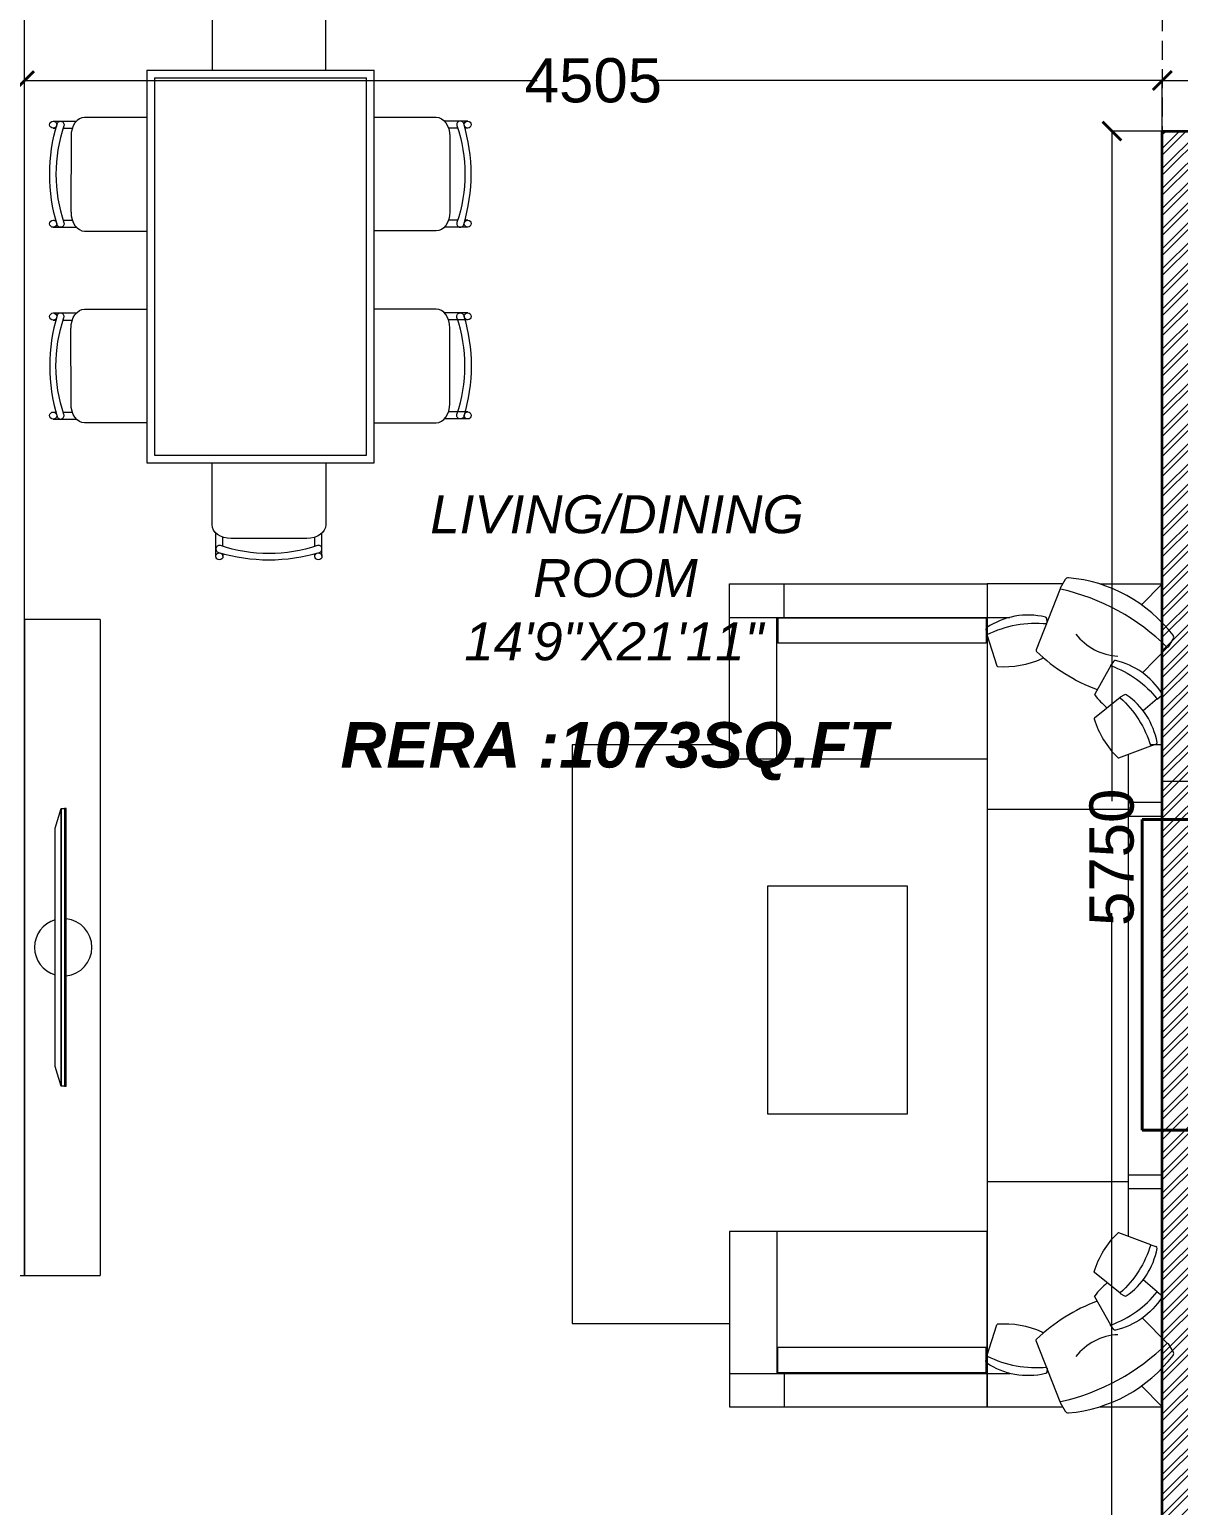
# Model space of a CAD drawing. Header units: millimetres. Extents: x 69529 to 85301, y 41669 to 59279.
# Drawn here: x 75729 to 80278, y 48068 to 53911 of the extents above; entities that cross this region are included whole.
import ezdxf

# ---------------------------------------------------------------- set-up
doc = ezdxf.new("R2010")
doc.units = ezdxf.units.MM
doc.linetypes.add('( Hidden )', pattern=[0.375, 0.25, -0.125])
doc.linetypes.add('DASH', pattern=[1, 0.5, -0.5])
for name, color, linetype, lineweight in [('DA_CARPET AREA RERA', 30, 'Continuous', 9), ('DA_COLUMN', 40, 'Continuous', 40), ('DA_DOTTED LINES', 8, 'DASH', 5), ('DA_TEXT IN SQ.FT', 193, 'Continuous', 9), ('DA_WALL', 7, 'Continuous', 35)]:
    doc.layers.add(name, color=color, linetype=linetype, lineweight=lineweight)
for name, color, linetype, lineweight, true_color in [('DA_DIMENSION', 7, 'Continuous', 5, 0x474747), ('DA_FURNITURE', 7, 'Continuous', 5, 0x666666), ('DA_FURNITURE HIDDEN', 7, 'Continuous', 5, 0x666666), ('DA_HATCH', 7, 'Continuous', 5, 0x545454)]:
    doc.layers.add(name, color=color, linetype=linetype, lineweight=lineweight, true_color=true_color)
doc.styles.add('MtXpl_Arial', font='ArialItalic.ttf')
doc.styles.add('MtXpl_Arial_1', font='ArialBoldItalic.ttf')
doc.styles.get("Standard").update_dxf_attribs({"font": 'Arial.ttf'})
doc.dimstyles.get("Standard").update_dxf_attribs({"dimtxt": 0.18, "dimasz": 0.18, "dimexe": 0.18, "dimexo": 0.0625, "dimgap": 0.09, "dimtad": 0, "dimtih": 1, "dimtoh": 1, "dimdec": 4, "dimzin": 0, "dimdsep": 46, "dimtxsty": 'Standard', "dimcen": 0.09, "dimadec": 0, "dimazin": 0, "dimtfac": 1, "dimtdec": 4, "dimtofl": 0, "dimtmove": 0, "dimatfit": 3, "dimfxl": 1, "dimtolj": 1, "dimtzin": 0, "dimarcsym": 0})

# ---------------------------------------------------------------- blocks, each defined once
blk = doc.blocks.new('W5T25')
at = {"layer": 'DA_FURNITURE'}
for p, q in [((8400.7038, 625.3992, 6161.2515), (8400.7038, 625.5346, 6161.2515)), ((8400.7038, 625.5346, 6161.2515), (8401.7251, 625.5346, 6161.2515)), ((8400.9213, 625.4026, 6161.2515), (8400.9213, 625.5346, 6161.2515)), ((8400.7038, 625.4026, 6161.2515), (8401.7251, 625.4026, 6161.2515)), ((8400.8919, 624.8416, 6161.2515), (8400.8919, 625.4026, 6161.2515)), ((8401.7204, 625.3992, 6161.2515), (8400.8919, 625.3992, 6161.2515)), ((8400.8919, 624.9114, 6161.2515), (8400.8919, 625.3992, 6161.2515)), ((8400.8955, 625.3992, 6161.2515), (8400.8955, 625.3002, 6161.2515)), ((8401.7204, 625.4026, 6161.2515), (8401.8141, 625.4026, 6161.2515)), ((8401.7204, 625.3992, 6161.2515), (8401.7204, 625.3002, 6161.2515)), ((8402.2861, 625.4026, 6161.2515), (8402.2866, 625.403, 6161.2515)), ((8401.7204, 625.3002, 6161.2515), (8400.8955, 625.3002, 6161.2515)), ((8402.4181, 624.8976, 6161.2515), (8402.4181, 625.2634, 6161.2515)), ((8402.3976, 625.0796, 6161.2515), (8402.3426, 625.0319, 6161.2515)), ((8402.2827, 624.8604, 6161.2515), (8402.2827, 622.9518, 6161.2515)), ((8401.7251, 624.6436, 6161.2515), (8402.2861, 624.6436, 6161.2515)), ((8402.2827, 624.6711, 6161.2515), (8402.4181, 624.6711, 6161.2515)), ((8402.2827, 624.616, 6161.2515), (8402.4181, 624.616, 6161.2515)), ((8401.7251, 623.1686, 6161.2515), (8402.2827, 623.1686, 6161.2515)), ((8402.2827, 623.1961, 6161.2515), (8402.4181, 623.1961, 6161.2515)), ((8402.2827, 623.1411, 6161.2515), (8402.4181, 623.1411, 6161.2515)), ((8400.8919, 622.9706, 6161.2515), (8400.8919, 622.4096, 6161.2515)), ((8402.3721, 622.9184, 6161.2515), (8402.2453, 622.9658, 6161.2515)), ((8400.8919, 622.9008, 6161.2515), (8400.8919, 622.413, 6161.2515)), ((8402.3723, 622.9188, 6161.2515), (8402.393, 622.912, 6161.2515)), ((8402.3976, 622.7325, 6161.2515), (8402.3426, 622.7802, 6161.2515)), ((8400.8955, 622.413, 6161.2515), (8400.8955, 622.512, 6161.2515)), ((8400.7038, 622.413, 6161.2515), (8400.7038, 622.2776, 6161.2515)), ((8400.7038, 622.4096, 6161.2515), (8401.7251, 622.4096, 6161.2515)), ((8400.9213, 622.4096, 6161.2515), (8400.9213, 622.2776, 6161.2515)), ((8401.7204, 622.4096, 6161.2515), (8401.8141, 622.4096, 6161.2515)), ((8402.336, 622.3597, 6161.2515), (8402.4181, 622.2776, 6161.2515))]:
    blk.add_line(p, q, dxfattribs=at)
at = {"layer": 'DA_FURNITURE', "elevation": 6161.2515}
for points in [[(8402.0229, 625.5346), (8401.7251, 625.5346), (8401.7251, 624.8416)], [(8402.1704, 625.5346), (8402.4181, 625.5346), (8402.4181, 625.3809)], [(8402.336, 625.4524), (8402.4181, 625.5346), (8402.3358, 625.4522)], [(8401.7251, 624.8416), (8400.7038, 624.8416), (8400.7038, 625.3992)], [(8400.7038, 624.8976), (8400.7038, 624.8976), (8400.0821, 624.8976), (8400.0821, 622.6076), (8400.7038, 622.6076)], [(8401.7251, 624.8976), (8401.7251, 622.2776), (8402.0229, 622.2776)], [(8402.4181, 622.5487), (8402.4181, 624.8976), (8402.371, 624.8976)], [(8401.7251, 622.9706), (8400.7038, 622.9706), (8400.7038, 622.413)], [(8400.7038, 622.2776), (8401.7251, 622.2776), (8401.7251, 622.9706)], [(8400.8919, 622.413), (8401.7204, 622.413), (8401.7204, 622.512), (8400.8955, 622.512)], [(8402.1704, 622.2776), (8402.4181, 622.2776), (8402.4181, 622.4312)]]:
    blk.add_lwpolyline(points, dxfattribs=at)
for points in [[(8402.0133, 625.5159), (8401.9186, 625.2744, 0.30421), (8401.9202, 625.2672)], [(8402.3392, 625.1835), (8402.4377, 625.2833, 0.195374), (8402.4456, 625.2893), (8402.4614, 625.3164, 0.30437), (8402.4605, 625.3314, 0.21108), (8402.0462, 625.5591, 0.289624), (8402.0334, 625.5525), (8402.0134, 625.5184, 0.50911), (8402.0152, 625.5142)], [(8401.9627, 625.3824), (8401.9603, 625.3979, 0.30437), (8401.9552, 625.4035, 0.21108), (8401.7226, 625.3614, 0.289624), (8401.7197, 625.3548), (8401.7227, 625.3353, 0.50911), (8401.7247, 625.3343, -0.141603), (8401.9615, 625.3776)], [(8401.7234, 625.3343), (8401.7627, 625.2107, 0.30421), (8401.7656, 625.2084)], [(8401.7656, 625.2084, 0.129404), (8401.942, 625.2397, 0.257717), (8401.9439, 625.2423)], [(8402.2136, 625.2122), (8402.1504, 625.0989, 0.30421), (8402.1507, 625.0953)], [(8402.2506, 625.0853), (8402.1498, 625.0037, 0.30421), (8402.1487, 625.0002, 0.129404), (8402.2422, 624.8472, 0.257717), (8402.2453, 624.8464), (8402.3723, 624.8934)], [(8402.2506, 622.7269), (8402.1498, 622.8085, -0.30421), (8402.1487, 622.812, -0.129404), (8402.2422, 622.965)], [(8402.3723, 622.9188, -0.137928), (8402.251, 622.7281, 0.50911), (8402.2513, 622.7258), (8402.2683, 622.7159, 0.289624), (8402.2755, 622.7162, 0.199362), (8402.3974, 622.9045)], [(8402.2136, 622.6), (8402.1504, 622.7132, -0.30421), (8402.1507, 622.7169)], [(8401.7234, 622.4779), (8401.7627, 622.6015, -0.30421), (8401.7656, 622.6038)], [(8401.9439, 622.5699, 0.257717), (8401.942, 622.5725, 0.129404), (8401.7656, 622.6038)], [(8402.0152, 622.2979, 0.50911), (8402.0134, 622.2938), (8402.0334, 622.2597, 0.289624), (8402.0462, 622.2531, 0.21108), (8402.4605, 622.4807, 0.30437), (8402.4614, 622.4957), (8402.4456, 622.5228, 0.195374), (8402.4377, 622.5289), (8402.3392, 622.6287)], [(8402.0133, 622.2963), (8401.9186, 622.5378, -0.30421), (8401.9202, 622.5449)], [(8401.9627, 622.4298), (8401.9603, 622.4142, -0.30437), (8401.9552, 622.4087, -0.21108), (8401.7226, 622.4507, -0.289624), (8401.7197, 622.4573), (8401.7227, 622.4768, -0.50911), (8401.7247, 622.4779, 0.141603), (8401.9615, 622.4346)]]:
    blk.add_lwpolyline(points, format="xyb", dxfattribs=at)
for points in [[(8402.2138, 625.2134, 0.50911), (8402.2144, 625.2112, -0.137928), (8402.398, 625.0793), (8402.4146, 625.0933, 0.374575), (8402.4159, 625.1019, 0.199362), (8402.2328, 625.2314, 0.289624), (8402.226, 625.229)], [(8402.2513, 625.0863, 0.50911), (8402.251, 625.0841, -0.137928), (8402.3723, 624.8934), (8402.393, 624.9002, 0.374575), (8402.3974, 624.9076, 0.199362), (8402.2755, 625.096, 0.289624), (8402.2683, 625.0962)], [(8402.2138, 622.5987, -0.50911), (8402.2144, 622.6009, 0.137928), (8402.398, 622.7328), (8402.4146, 622.7188, -0.374575), (8402.4159, 622.7103, -0.199362), (8402.2328, 622.5808, -0.289624), (8402.226, 622.5832)]]:
    blk.add_lwpolyline(points, format="xyb", close=True, dxfattribs=at)
blk.add_lwpolyline([(8400.8557, 624.3394), (8401.4081, 624.3394), (8401.4081, 623.4358), (8400.8557, 623.4358)], close=True, dxfattribs=at)
at = {"layer": 'DA_FURNITURE'}
for centre, radius, start, end in [((8401.8268, 624.6679, 6161.2515), 0.8671, 45.21135, 77.45001), ((8402.2528, 625.4724, 6161.2515), 0.2232, 217.53983, 267.25218), ((8402.4069, 625.7761, 6161.2515), 0.7042, 226.27687, 249.49241), ((8402.4259, 625.3145, 6161.2515), 0.3521, 218.52138, 230.10348), ((8402.2445, 622.9626, 6161.2515), 0.0033, 76.01643, 133.823), ((8402.3909, 622.9057, 6161.2515), 0.0066, 349.6421, 71.78084), ((8402.4259, 622.4976, 6161.2515), 0.3521, 129.89652, 141.47862), ((8402.4069, 622.036, 6161.2515), 0.7042, 110.50759, 133.72313), ((8401.8268, 623.1443, 6161.2515), 0.8671, 282.54999, 314.78865), ((8402.2528, 622.3398, 6161.2515), 0.2232, 92.74782, 142.46017)]:
    blk.add_arc(centre, radius, start, end, dxfattribs=at)
blk = doc.blocks.new('hh')
at = {"layer": 'DA_WALL', "color": 11}
blk.add_blockref('W5T25', (-6885.6351, -672.7462, -6161.2515), dxfattribs=at)
blk = doc.blocks.new('_ArchTick')
at = {"color": 0, "linetype": 'ByBlock', "const_width": 0.15}
blk.add_lwpolyline([(-0.5, -0.5), (0.5, 0.5)], dxfattribs=at)
blk = doc.blocks.new('*D196')
at = {"layer": 'DA_DIMENSION', "transparency": 16777216}
for p, q in [((-20828.6, 93836.6), (-20828.6, 94036.6)), ((-20828.6, 94036.4), (-20236.4, 94036.4)), ((-19208.6, 94036.4), (-19800.8, 94036.4)), ((-19208.6, 93836.6), (-19208.6, 94036.6))]:
    blk.add_line(p, q, dxfattribs=at)
at = {"layer": 'Defpoints', "color": 0, "transparency": 16777216}
for p in [(-19208.6, 94036.4), (-20828.6, 93836.5), (-19208.6, 93836.5)]:
    blk.add_point(p, dxfattribs=at)
at = {"layer": 'DA_DIMENSION', "transparency": 16777216, "xscale": 75, "yscale": 75, "zscale": 75, "rotation": 180}
blk.add_blockref('_ArchTick', (-20828.6, 94036.4), dxfattribs=at)
at = {"layer": 'DA_DIMENSION', "transparency": 16777216, "xscale": 75, "yscale": 75, "zscale": 75}
blk.add_blockref('_ArchTick', (-19208.6, 94036.4), dxfattribs=at)
at = {"layer": 'DA_DIMENSION', "color": 7, "transparency": 16777216, "insert": (-20018.6, 94036.4), "char_height": 175, "attachment_point": 5}
blk.add_mtext('\\A1;1620', dxfattribs=at)
blk = doc.blocks.new('*D189')
at = {"layer": 'DA_DIMENSION', "transparency": 16777216}
for p, q in [((-20828.7, 93836.5), (-21028.6, 93836.5)), ((-21028.4, 93836.5), (-21028.4, 91183.1)), ((-21028.4, 88086.5), (-21028.4, 90740)), ((-20828.7, 88086.5), (-21028.6, 88086.5))]:
    blk.add_line(p, q, dxfattribs=at)
at = {"layer": 'Defpoints', "color": 0, "transparency": 16777216}
for p in [(-20828.6, 93836.5), (-21028.4, 88086.5), (-20828.6, 88086.5)]:
    blk.add_point(p, dxfattribs=at)
at = {"layer": 'DA_DIMENSION', "transparency": 16777216, "xscale": 75, "yscale": 75, "zscale": 75}
for p, rotation in [((-21028.4, 93836.5), 90), ((-21028.4, 88086.5), 270)]:
    blk.add_blockref('_ArchTick', p, dxfattribs=dict(at, rotation=rotation))
at = {"layer": 'DA_DIMENSION', "color": 7, "transparency": 16777216, "insert": (-21028.4, 90961.5), "char_height": 175, "attachment_point": 5, "rotation": 90}
blk.add_mtext('\\A1;5750', dxfattribs=at)
blk = doc.blocks.new('*D190')
at = {"layer": 'DA_DIMENSION', "transparency": 16777216}
for p, q in [((-25333.6, 93836.6), (-25333.6, 94036.6)), ((-25333.6, 94036.4), (-23303.2, 94036.4)), ((-20828.6, 94036.4), (-22859, 94036.4)), ((-20828.6, 93836.6), (-20828.6, 94036.6))]:
    blk.add_line(p, q, dxfattribs=at)
at = {"layer": 'Defpoints', "color": 0, "transparency": 16777216}
for p in [(-25333.6, 94036.4), (-25333.6, 93836.5), (-20828.6, 93836.5)]:
    blk.add_point(p, dxfattribs=at)
at = {"layer": 'DA_DIMENSION', "transparency": 16777216, "xscale": 75, "yscale": 75, "zscale": 75, "rotation": 180}
blk.add_blockref('_ArchTick', (-25333.6, 94036.4), dxfattribs=at)
at = {"layer": 'DA_DIMENSION', "transparency": 16777216, "xscale": 75, "yscale": 75, "zscale": 75}
blk.add_blockref('_ArchTick', (-20828.6, 94036.4), dxfattribs=at)
at = {"layer": 'DA_DIMENSION', "color": 7, "transparency": 16777216, "insert": (-23081.1, 94036.4), "char_height": 175, "attachment_point": 5}
blk.add_mtext('\\A1;4505', dxfattribs=at)
blk = doc.blocks.new('fsdaafdh')
at = {"layer": 'DA_DIMENSION'}
for base, p2, picture, middle in [((-25333.59418, 94036.39172), (-25333.59418, 93836.52535), '*D190', (-23081.09418, 94036.39172)), ((-19208.59418, 94036.39172), (-19208.59418, 93836.52535), '*D196', (-20018.59418, 94036.39172))]:
    dim = blk.add_linear_dim(base=base, p1=(-20828.59418, 93836.52535), p2=p2, dimstyle='Standard', dxfattribs=at)
    dim.commit()
    dim.dimension.update_dxf_attribs({"geometry": picture, "text_midpoint": middle})
dim = blk.add_linear_dim(base=(-21028.39125, 88086.52535), p1=(-20828.59418, 93836.52535), p2=(-20828.59419, 88086.52535), angle=90, dimstyle='Standard', dxfattribs=at)
dim.commit()
dim.dimension.update_dxf_attribs({"geometry": '*D189', "text_midpoint": (-21028.39125, 90961.52535)})

msp = doc.modelspace()

# ---------------------------------------------------------------- hatches: boundary and pattern name
at = {"layer": 'DA_HATCH'}
h = msp.add_hatch(dxfattribs=at)
h.set_pattern_fill('ANSI32', color=256, scale=150)
h.set_pattern_definition([(45, (101042.82, -215688.83), (-39.774756, 39.774756), []), (45, (101069.34, -215688.83), (-39.774756, 39.774756), [])])
h.paths.add_polyline_path([(78084.22813, 58058.9767), (78084.22813, 54438.9767), (77959.22813, 54438.9767), (77959.22813, 58058.9767), (77649.22813, 58058.9767), (77649.22813, 58208.9767), (77959.22813, 58208.9767), (77959.22813, 58958.9767), (77959.22813, 59108.9767), (78109.22813, 59108.9767), (78109.22813, 58208.9767), (78449.22813, 58208.9767), (78449.22813, 58058.9767)])
h.paths.add_polyline_path([(76589.22813, 58058.9767), (76899.22813, 58058.9767), (76899.22813, 58208.9767), (76614.22813, 58208.9767), (76614.22813, 58958.9767), (76614.22813, 59108.9767), (76464.22813, 59108.9767), (76464.22813, 58058.9767), (76464.22813, 57908.9767), (76589.22813, 57908.9767)])
h.paths.add_polyline_path([(80214.22813, 58058.9767), (80214.22813, 54438.9767), (80339.22813, 54438.9767), (80339.22813, 58058.9767), (80649.22813, 58058.9767), (80649.22813, 58208.9767), (80339.22813, 58208.9767), (80339.22813, 58958.9767), (80339.22813, 59108.9767), (80189.22813, 59108.9767), (80189.22813, 58208.9767), (79849.22813, 58208.9767), (79849.22813, 58058.9767)])
h.paths.add_polyline_path([(81709.22424, 58208.9767), (81709.22813, 58953.9767), (81709.22813, 59108.9767), (81859.22813, 59108.9767), (81859.22813, 58208.9767)])
h.paths.add_polyline_path([(81399.22813, 58058.9767), (81399.22813, 58208.9767), (81709.22813, 58208.9767), (81709.22813, 58058.9767)], flags=17)
h.paths.add_polyline_path([(81834.22813, 57008.9767), (81834.22813, 55458.9767), (81089.22813, 55458.9767), (81089.22813, 55583.9767), (81709.22813, 55583.9767), (81709.22813, 57008.9767)])
h.paths.add_polyline_path([(75709.22813, 54558.9767), (77039.22813, 54558.9767), (77039.22813, 54433.9767), (75709.22813, 54433.9767)])
h.paths.add_polyline_path([(76464.22813, 57008.9767), (76464.22813, 55458.9767), (77209.22813, 55458.9767), (77209.22813, 55583.9767), (76589.22813, 55583.9767), (76589.22813, 57008.9767)])
h.paths.add_polyline_path([(73414.22813, 54558.9767), (73264.22813, 54558.9767), (73264.22813, 56708.9767), (73414.22813, 56708.9767)])
h.paths.add_polyline_path([(73494.22813, 58678.9767), (73414.22813, 58678.9767), (73414.22813, 57908.9767), (73264.22813, 57908.9767), (73264.22813, 59108.9767), (73494.22813, 59108.9767)])
h.paths.add_polyline_path([(80214.22813, 49553.97669), (80214.22813, 50783.9767), (80214.22813, 53508.9767), (81834.22813, 53508.9767), (81834.22813, 53383.9767), (80339.22813, 53383.9767), (80339.22813, 50933.9767), (80649.22813, 50933.9767), (80649.22813, 50783.9767), (80364.22813, 50783.9767), (80364.22813, 47608.95613), (80134.22813, 47608.97669), (80134.22813, 47758.97669), (80214.22812, 47758.97669)])
h.paths.add_polyline_path([(81709.22813, 50933.9767), (81399.22813, 50933.9767), (81399.22813, 50783.9767), (81709.22813, 50783.9767)], flags=17)
h.paths.add_polyline_path([(81709.22813, 50783.9767), (81709.22813, 49703.97669), (81709.22813, 49553.97669), (81859.22813, 49553.97669), (81859.22813, 50173.9767), (81939.22813, 50173.9767), (81939.22813, 50323.9767), (81859.22813, 50323.9767), (81859.22813, 50783.9767)])
h.paths.add_polyline_path([(77299.22813, 47758.9767), (77299.22813, 47608.9767), (76909.22813, 47608.9767), (76909.22813, 47758.9767)])
edge = h.paths.add_edge_path()
edge.add_line((85034.22813, 50163.9767), (85034.22813, 54433.9767))
edge.add_line((85034.22813, 54433.9767), (85034.22813, 54558.9767))
edge.add_line((85034.22813, 54558.9767), (85034.22813, 58828.9767))
edge.add_line((85034.22813, 58828.9767), (84884.22813, 58828.9767))
edge.add_line((84884.22813, 58828.9767), (84884.22813, 54558.9767))
edge.add_line((84884.22813, 54558.9767), (81259.22813, 54558.9767))
edge.add_line((81259.22813, 54558.9767), (81259.22813, 54433.9767))
edge.add_line((81259.22813, 54433.9767), (84884.22813, 54433.9767))
edge.add_line((84884.22813, 54433.9767), (84884.22813, 50173.9767))
edge.add_line((84884.22813, 50173.9767), (85034.22813, 50173.9767))
h.paths.add_polyline_path([(81834.22813, 51983.9767), (81834.22813, 52638.9767), (81709.22813, 52638.9767), (81709.22813, 51983.9767)], flags=17)

# ---------------------------------------------------------------- linework, layer by layer
at = {"layer": 'DA_CARPET AREA RERA'}
msp.add_lwpolyline([(74019.22813, 48978.9767), (74169.22813, 48978.9767), (75709.22813, 48978.9767), (75709.02425, 54558.9767), (73414.22813, 54558.9767), (73414.22813, 58678.9767), (76464.22813, 58678.9767), (76464.22813, 58058.9767), (81709.22813, 58058.9767), (81859.22813, 58058.9767), (81859.22813, 58678.9767), (84884.22813, 58678.9767), (84884.22813, 50323.9767), (81859.22813, 50323.9767), (81859.22813, 50933.9767), (80214.22813, 50933.9767), (80214.22812, 47758.97669), (80214.22813, 47608.97669), (77214.22813, 47608.9767), (77214.22813, 47758.9767), (74019.22813, 47758.9767), (74019.22813, 48818.9767)], close=True, dxfattribs=at)
at = {"layer": 'DA_COLUMN'}
for p, q in [((80134.22813, 50783.9767), (80364.22813, 50783.9767)), ((80134.22813, 49553.9767), (80134.22813, 50783.9767)), ((80364.22813, 49553.9767), (80134.22813, 49553.9767))]:
    msp.add_line(p, q, dxfattribs=at)
at = {"layer": 'DA_DOTTED LINES', "linetype": '( Hidden )', "ltscale": 300}
msp.add_line((80214.22813, 54428.9767), (80214.22813, 53508.9767), dxfattribs=at)
at = {"layer": 'DA_FURNITURE', "ltscale": 5}
msp.add_line((76009.22813, 51576.01506), (76009.22813, 48978.9809), dxfattribs=at)
msp.add_lwpolyline([(76009.22813, 51576.01506), (75709.22813, 51576.01506), (75709.22813, 48978.9809), (76009.22813, 48978.9809)], dxfattribs=at)
at = {"layer": 'DA_FURNITURE', "ltscale": 5, "elevation": 0}
for points in [[(75830.92437, 49805.51154), (75830.92437, 50749.48441), (75854.58849, 50827.49798), (75854.58849, 49727.49798)], [(75867.59075, 49727.49798), (75854.58849, 49727.49798), (75854.58849, 50827.49798), (75867.59075, 50827.49798)], [(75867.59075, 49727.49798), (75874.09188, 49727.49798), (75874.09188, 50827.49798), (75867.59075, 50827.49798)]]:
    msp.add_lwpolyline(points, close=True, dxfattribs=at)
at = {"layer": 'DA_FURNITURE', "ltscale": 5}
for start, end in [(106.086205871, 253.913794129), (275.931151576, 84.068848424)]:
    msp.add_arc((75862.3662, 50277.49798), 113.47427, start, end, dxfattribs=at)
at = {"layer": 'DA_FURNITURE HIDDEN', "ltscale": 0.5}
for p, q in [((76193.30913, 53749.6667), (77093.30999, 53749.6667)), ((76223.30913, 53719.66634), (77063.30913, 53719.66634))]:
    msp.add_line(p, q, dxfattribs=at)
at = {"layer": 'DA_FURNITURE HIDDEN'}
for p, q in [((75822.71213, 53548.09872), (75915.0999, 53548.09872)), ((75851.90513, 53548.09872), (75853.50513, 53548.09872)), ((77463.90613, 53548.64905), (77371.51836, 53548.64905)), ((77434.71313, 53548.64905), (77433.11313, 53548.64905)), ((75822.71213, 53520.09872), (75833.42135, 53520.09872)), ((75862.03613, 53520.09872), (75898.6572, 53520.09872)), ((77424.58213, 53520.64905), (77387.96106, 53520.64905)), ((77463.90613, 53520.64905), (77453.29113, 53520.64905)), ((75822.71213, 53156.09872), (75833.42135, 53156.09872)), ((75822.71213, 53128.09872), (75915.0999, 53128.09872)), ((75851.90513, 53128.09872), (75853.50513, 53128.09872)), ((75862.03613, 53156.09872), (75898.6572, 53156.09872)), ((77463.90613, 53128.64905), (77371.51836, 53128.64905)), ((77424.58213, 53156.64905), (77387.96106, 53156.64905)), ((77434.71313, 53128.64905), (77433.11313, 53128.64905)), ((77463.90613, 53156.64905), (77453.29113, 53156.64905)), ((75822.71213, 52788.79716), (75915.0999, 52788.79716)), ((75851.90513, 52788.79716), (75853.50513, 52788.79716)), ((77463.90613, 52789.34749), (77371.51836, 52789.34749)), ((77434.71313, 52789.34749), (77433.11313, 52789.34749)), ((75822.71213, 52760.79716), (75833.32713, 52760.79716)), ((75862.03613, 52760.79716), (75898.6572, 52760.79716)), ((77424.58213, 52761.34749), (77387.96106, 52761.34749)), ((77463.90613, 52761.34749), (77424.45318, 52761.34749)), ((75822.71213, 52396.79716), (75833.42135, 52396.79716)), ((75822.71213, 52368.79716), (75915.0999, 52368.79716)), ((75851.90513, 52368.79716), (75853.50513, 52368.79716)), ((75862.03613, 52396.79716), (75898.6572, 52396.79716)), ((77463.90613, 52369.34749), (77371.51836, 52369.34749)), ((77424.58213, 52397.34749), (77387.96106, 52397.34749)), ((77463.90613, 52397.34749), (77424.45318, 52397.34749)), ((77434.71313, 52369.34749), (77433.11313, 52369.34749)), ((76467.01109, 51825.46743), (76467.01109, 51917.8552)), ((76495.01109, 51864.79143), (76495.01109, 51901.4125)), ((76859.01109, 51864.79143), (76859.01109, 51901.4125)), ((76887.01109, 51825.46743), (76887.01109, 51917.8552)), ((76467.01109, 51854.66043), (76467.01109, 51856.26043)), ((76495.01109, 51825.46743), (76495.01109, 51836.17666)), ((76859.01109, 51825.46743), (76859.01109, 51836.17666)), ((76887.01109, 51854.66043), (76887.01109, 51856.26043))]:
    msp.add_line(p, q, dxfattribs=at)
for points in [[(76902.01123, 53749.6667), (76902.01195, 53996.0077), (76902.01095, 53996.0067), (76900.56895, 54006.4767), (76896.29995, 54016.5447), (76889.36795, 54025.8227), (76880.03795, 54033.9537), (76868.66995, 54040.6267), (76855.69995, 54045.5847), (76841.62795, 54048.6367), (76827.01195, 54049.6657), (76527.01095, 54049.6667), (76527.01195, 54049.6657), (76512.39595, 54048.6367), (76498.32395, 54045.5847), (76485.35395, 54040.6267), (76473.98595, 54033.9537), (76464.65595, 54025.8227), (76457.72395, 54016.5447), (76453.45495, 54006.4767), (76452.01295, 53996.0067), (76452.01223, 53749.6667)], [(76193.30913, 53749.6667), (76193.30913, 52196.06479), (77093.30913, 52196.06479), (77093.30913, 53749.6667)], [(76223.30913, 53719.66634), (76223.30913, 52226.06479), (77063.30913, 52226.06479), (77063.30913, 53719.66634)], [(76193.30913, 53563.098), (75946.96813, 53563.09872), (75946.96913, 53563.09772), (75936.49913, 53561.65572), (75926.43113, 53557.38672), (75917.15313, 53550.45472), (75909.02213, 53541.12472), (75902.34913, 53529.75672), (75897.39113, 53516.78672), (75894.33913, 53502.71472), (75893.31013, 53488.09872), (75893.30913, 53188.09772), (75893.31013, 53188.09872), (75894.33913, 53173.48272), (75897.39113, 53159.41072), (75902.34913, 53146.44072), (75909.02213, 53135.07272), (75917.15313, 53125.74272), (75926.43113, 53118.81072), (75936.49913, 53114.54172), (75946.96913, 53113.09972), (76193.30913, 53113.099)], [(77093.30913, 53563.64833), (77339.65013, 53563.64905), (77339.64913, 53563.64805), (77350.11913, 53562.20605), (77360.18713, 53557.93705), (77369.46513, 53551.00505), (77377.59613, 53541.67505), (77384.26913, 53530.30705), (77389.22713, 53517.33705), (77392.27913, 53503.26505), (77393.30813, 53488.64905), (77393.30913, 53188.64805), (77393.30813, 53188.64905), (77392.27913, 53174.03305), (77389.22713, 53159.96105), (77384.26913, 53146.99105), (77377.59613, 53135.62305), (77369.46513, 53126.29305), (77360.18713, 53119.36105), (77350.11913, 53115.09205), (77339.64913, 53113.65005), (77093.30913, 53113.64933)], [(76193.30913, 52353.79788), (75946.96813, 52353.79716), (75946.96913, 52353.79816), (75936.49913, 52355.24016), (75926.43113, 52359.50916), (75917.15313, 52366.44116), (75909.02213, 52375.77116), (75902.34913, 52387.13916), (75897.39113, 52400.10916), (75894.33913, 52414.18116), (75893.31013, 52428.79716), (75893.30913, 52728.79816), (75893.31013, 52728.79716), (75894.33913, 52743.41316), (75897.39113, 52757.48516), (75902.34913, 52770.45516), (75909.02213, 52781.82316), (75917.15313, 52791.15316), (75926.43113, 52798.08516), (75936.49913, 52802.35416), (75946.96913, 52803.79616), (76193.30913, 52803.79688)], [(77093.30913, 52354.34821), (77339.65013, 52354.34749), (77339.64913, 52354.34849), (77350.11913, 52355.79049), (77360.18713, 52360.05949), (77369.46513, 52366.99149), (77377.59613, 52376.32149), (77384.26913, 52387.68949), (77389.22713, 52400.65949), (77392.27913, 52414.73149), (77393.30813, 52429.34749), (77393.30913, 52729.34849), (77393.30813, 52729.34749), (77392.27913, 52743.96349), (77389.22713, 52758.03549), (77384.26913, 52771.00549), (77377.59613, 52782.37349), (77369.46513, 52791.70349), (77360.18713, 52798.63549), (77350.11913, 52802.90449), (77339.64913, 52804.34649), (77093.30913, 52804.34721)], [(76902.01037, 52196.06443), (76902.01109, 51949.72343), (76902.01009, 51949.72443), (76900.56809, 51939.25443), (76896.29909, 51929.18643), (76889.36709, 51919.90843), (76880.03709, 51911.77743), (76868.66909, 51905.10443), (76855.69909, 51900.14643), (76841.62709, 51897.09443), (76827.01109, 51896.06543), (76527.01009, 51896.06443), (76527.01109, 51896.06543), (76512.39509, 51897.09443), (76498.32309, 51900.14643), (76485.35309, 51905.10443), (76473.98509, 51911.77743), (76464.65509, 51919.90843), (76457.72309, 51929.18643), (76453.45409, 51939.25443), (76452.01209, 51949.72443), (76452.01137, 52196.06443)]]:
    msp.add_lwpolyline(points, dxfattribs=at)
for points in [[(75838.49413, 53538.11772), (75839.53413, 53540.65372), (75841.05013, 53542.93972), (75842.98313, 53544.88672), (75845.25913, 53546.41972), (75847.78913, 53547.47972), (75850.47813, 53548.02472), (75853.22213, 53548.03572), (75855.91413, 53547.51172), (75858.45413, 53546.47172), (75860.74113, 53544.95672), (75862.68913, 53543.02472), (75864.22313, 53540.75072), (75865.28413, 53538.22072), (75865.83013, 53535.53172), (75865.84313, 53532.79472), (75865.32113, 53530.09872), (75857.93313, 53506.68972), (75851.54013, 53483.11172), (75846.11013, 53459.28372), (75841.65813, 53435.26372), (75838.18813, 53411.07272), (75835.70813, 53386.76972), (75834.22013, 53362.37672), (75833.72813, 53338.09872), (75834.22013, 53313.82072), (75835.70813, 53289.42772), (75838.18813, 53265.12472), (75841.65813, 53240.93372), (75846.11013, 53216.91372), (75851.54013, 53193.08572), (75857.93313, 53169.50772), (75865.32113, 53146.09872), (75865.84313, 53143.40272), (75865.83013, 53140.66572), (75865.28413, 53137.97672), (75864.22313, 53135.44672), (75862.68913, 53133.17272), (75860.74113, 53131.24072), (75858.45413, 53129.72572), (75855.91413, 53128.68572), (75853.22213, 53128.16172), (75850.47813, 53128.17272), (75847.78913, 53128.71772), (75845.25913, 53129.77772), (75842.98313, 53131.31072), (75841.05013, 53133.25772), (75839.53413, 53135.54372), (75838.49413, 53138.07972), (75831.58413, 53162.62472), (75825.61113, 53187.27672), (75820.54513, 53212.13072), (75816.39113, 53237.15272), (75813.15513, 53262.32072), (75810.84313, 53287.58072), (75809.45713, 53312.90772), (75808.99913, 53338.09872), (75809.45713, 53363.28972), (75810.84313, 53388.61672), (75813.15513, 53413.87672), (75816.39113, 53439.04472), (75820.54513, 53464.06672), (75825.61113, 53488.92072), (75831.58413, 53513.57272), (75838.49413, 53538.11772)], [(77448.12413, 53538.66805), (77447.08413, 53541.20405), (77445.56813, 53543.49005), (77443.63513, 53545.43705), (77441.35913, 53546.97005), (77438.82913, 53548.03005), (77436.14013, 53548.57505), (77433.39613, 53548.58605), (77430.70413, 53548.06205), (77428.16413, 53547.02205), (77425.87713, 53545.50705), (77423.92913, 53543.57505), (77422.39513, 53541.30105), (77421.33413, 53538.77105), (77420.78813, 53536.08205), (77420.77513, 53533.34505), (77421.29713, 53530.64905), (77428.68513, 53507.24005), (77435.07813, 53483.66205), (77440.50813, 53459.83405), (77444.96013, 53435.81405), (77448.43013, 53411.62305), (77450.91013, 53387.32005), (77452.39813, 53362.92705), (77452.89013, 53338.64905), (77452.39813, 53314.37105), (77450.91013, 53289.97805), (77448.43013, 53265.67505), (77444.96013, 53241.48405), (77440.50813, 53217.46405), (77435.07813, 53193.63605), (77428.68513, 53170.05805), (77421.29713, 53146.64905), (77420.77513, 53143.95305), (77420.78813, 53141.21605), (77421.33413, 53138.52705), (77422.39513, 53135.99705), (77423.92913, 53133.72305), (77425.87713, 53131.79105), (77428.16413, 53130.27605), (77430.70413, 53129.23605), (77433.39613, 53128.71205), (77436.14013, 53128.72305), (77438.82913, 53129.26805), (77441.35913, 53130.32805), (77443.63513, 53131.86105), (77445.56813, 53133.80805), (77447.08413, 53136.09405), (77448.12413, 53138.63005), (77455.03413, 53163.17505), (77461.00713, 53187.82705), (77466.07313, 53212.68105), (77470.22713, 53237.70305), (77473.46313, 53262.87105), (77475.77513, 53288.13105), (77477.16113, 53313.45805), (77477.61913, 53338.64905), (77477.16113, 53363.84005), (77475.77513, 53389.16705), (77473.46313, 53414.42705), (77470.22713, 53439.59505), (77466.07313, 53464.61705), (77461.00713, 53489.47105), (77455.03413, 53514.12305), (77448.12413, 53538.66805)], [(75838.49413, 52378.77816), (75839.53413, 52376.24216), (75841.05013, 52373.95616), (75842.98313, 52372.00916), (75845.25913, 52370.47616), (75847.78913, 52369.41616), (75850.47813, 52368.87116), (75853.22213, 52368.86016), (75855.91413, 52369.38416), (75858.45413, 52370.42416), (75860.74113, 52371.93916), (75862.68913, 52373.87116), (75864.22313, 52376.14516), (75865.28413, 52378.67516), (75865.83013, 52381.36416), (75865.84313, 52384.10116), (75865.32113, 52386.79716), (75857.93313, 52410.20616), (75851.54013, 52433.78416), (75846.11013, 52457.61216), (75841.65813, 52481.63216), (75838.18813, 52505.82316), (75835.70813, 52530.12616), (75834.22013, 52554.51916), (75833.72813, 52578.79716), (75834.22013, 52603.07516), (75835.70813, 52627.46816), (75838.18813, 52651.77116), (75841.65813, 52675.96216), (75846.11013, 52699.98216), (75851.54013, 52723.81016), (75857.93313, 52747.38816), (75865.32113, 52770.79716), (75865.84313, 52773.49316), (75865.83013, 52776.23016), (75865.28413, 52778.91916), (75864.22313, 52781.44916), (75862.68913, 52783.72316), (75860.74113, 52785.65516), (75858.45413, 52787.17016), (75855.91413, 52788.21016), (75853.22213, 52788.73416), (75850.47813, 52788.72316), (75847.78913, 52788.17816), (75845.25913, 52787.11816), (75842.98313, 52785.58516), (75841.05013, 52783.63816), (75839.53413, 52781.35216), (75838.49413, 52778.81616), (75831.58413, 52754.27116), (75825.61113, 52729.61916), (75820.54513, 52704.76516), (75816.39113, 52679.74316), (75813.15513, 52654.57516), (75810.84313, 52629.31516), (75809.45713, 52603.98816), (75808.99913, 52578.79716), (75809.45713, 52553.60616), (75810.84313, 52528.27916), (75813.15513, 52503.01916), (75816.39113, 52477.85116), (75820.54513, 52452.82916), (75825.61113, 52427.97516), (75831.58413, 52403.32316), (75838.49413, 52378.77816)], [(77448.12413, 52379.32849), (77447.08413, 52376.79249), (77445.56813, 52374.50649), (77443.63513, 52372.55949), (77441.35913, 52371.02649), (77438.82913, 52369.96649), (77436.14013, 52369.42149), (77433.39613, 52369.41049), (77430.70413, 52369.93449), (77428.16413, 52370.97449), (77425.87713, 52372.48949), (77423.92913, 52374.42149), (77422.39513, 52376.69549), (77421.33413, 52379.22549), (77420.78813, 52381.91449), (77420.77513, 52384.65149), (77421.29713, 52387.34749), (77428.68513, 52410.75649), (77435.07813, 52434.33449), (77440.50813, 52458.16249), (77444.96013, 52482.18249), (77448.43013, 52506.37349), (77450.91013, 52530.67649), (77452.39813, 52555.06949), (77452.89013, 52579.34749), (77452.39813, 52603.62549), (77450.91013, 52628.01849), (77448.43013, 52652.32149), (77444.96013, 52676.51249), (77440.50813, 52700.53249), (77435.07813, 52724.36049), (77428.68513, 52747.93849), (77421.29713, 52771.34749), (77420.77513, 52774.04349), (77420.78813, 52776.78049), (77421.33413, 52779.46949), (77422.39513, 52781.99949), (77423.92913, 52784.27349), (77425.87713, 52786.20549), (77428.16413, 52787.72049), (77430.70413, 52788.76049), (77433.39613, 52789.28449), (77436.14013, 52789.27349), (77438.82913, 52788.72849), (77441.35913, 52787.66849), (77443.63513, 52786.13549), (77445.56813, 52784.18849), (77447.08413, 52781.90249), (77448.12413, 52779.36649), (77455.03413, 52754.82149), (77461.00713, 52730.16949), (77466.07313, 52705.31549), (77470.22713, 52680.29349), (77473.46313, 52655.12549), (77475.77513, 52629.86549), (77477.16113, 52604.53849), (77477.61913, 52579.34749), (77477.16113, 52554.15649), (77475.77513, 52528.82949), (77473.46313, 52503.56949), (77470.22713, 52478.40149), (77466.07313, 52453.37949), (77461.00713, 52428.52549), (77455.03413, 52403.87349), (77448.12413, 52379.32849)], [(76877.03009, 51841.24943), (76879.56609, 51842.28943), (76881.85209, 51843.80543), (76883.79909, 51845.73843), (76885.33209, 51848.01443), (76886.39209, 51850.54443), (76886.93709, 51853.23343), (76886.94809, 51855.97743), (76886.42409, 51858.66943), (76885.38409, 51861.20943), (76883.86909, 51863.49643), (76881.93709, 51865.44443), (76879.66309, 51866.97843), (76877.13309, 51868.03943), (76874.44409, 51868.58543), (76871.70709, 51868.59843), (76869.01109, 51868.07643), (76845.60209, 51860.68843), (76822.02409, 51854.29543), (76798.19609, 51848.86543), (76774.17609, 51844.41343), (76749.98509, 51840.94343), (76725.68209, 51838.46343), (76701.28909, 51836.97543), (76677.01109, 51836.48343), (76652.73309, 51836.97543), (76628.34009, 51838.46343), (76604.03709, 51840.94343), (76579.84609, 51844.41343), (76555.82609, 51848.86543), (76531.99809, 51854.29543), (76508.42009, 51860.68843), (76485.01109, 51868.07643), (76482.31509, 51868.59843), (76479.57809, 51868.58543), (76476.88909, 51868.03943), (76474.35909, 51866.97843), (76472.08509, 51865.44443), (76470.15309, 51863.49643), (76468.63809, 51861.20943), (76467.59809, 51858.66943), (76467.07409, 51855.97743), (76467.08509, 51853.23343), (76467.63009, 51850.54443), (76468.69009, 51848.01443), (76470.22309, 51845.73843), (76472.17009, 51843.80543), (76474.45609, 51842.28943), (76476.99209, 51841.24943), (76501.53709, 51834.33943), (76526.18909, 51828.36643), (76551.04309, 51823.30043), (76576.06509, 51819.14643), (76601.23309, 51815.91043), (76626.49309, 51813.59843), (76651.82009, 51812.21243), (76677.01109, 51811.75443), (76702.20209, 51812.21243), (76727.52909, 51813.59843), (76752.78909, 51815.91043), (76777.95709, 51819.14643), (76802.97909, 51823.30043), (76827.83309, 51828.36643), (76852.48509, 51834.33943), (76877.03009, 51841.24943)]]:
    msp.add_lwpolyline(points, close=True, dxfattribs=at)
for centre in [(75822.71213, 53534.09872), (77463.90613, 53534.64905), (75822.71213, 53142.09872), (77463.90613, 53142.64905), (75822.71213, 52774.79716), (77463.90613, 52775.34749), (75822.71213, 52382.79716), (77463.90613, 52383.34749), (76481.01109, 51825.46743), (76873.01109, 51825.46743)]:
    msp.add_circle(centre, 14, dxfattribs=at)
at = {"layer": 'DA_WALL'}
msp.add_lwpolyline([(80214.22813, 49553.97669), (80214.22813, 49553.97669), (80214.22813, 50783.9767), (80214.22813, 53508.9767), (81834.22813, 53508.9767), (81834.22813, 53383.9767), (80339.22813, 53383.9767), (80339.22813, 50933.9767), (80649.22813, 50933.9767), (80649.22813, 50783.9767), (80364.22813, 50783.9767), (80364.22813, 47608.95613), (80214.22813, 47608.97669), (80134.22813, 47608.97669), (80134.22813, 47758.97669), (80214.22812, 47758.97669)], close=True, dxfattribs=at)

# ---------------------------------------------------------------- block references
at = {"layer": 'DA_FURNITURE HIDDEN', "xscale": 1000, "yscale": 1000, "zscale": 1000}
msp.add_blockref('hh', (-1436568.77892, 98927.54017), dxfattribs=at)
at = {"layer": 'DA_HATCH'}
msp.add_blockref('fsdaafdh', (101042.82231, -40327.54866), dxfattribs=at)

# ---------------------------------------------------------------- texts
at = {"layer": 'DA_TEXT IN SQ.FT'}
for s, height, style, p in [('LIVING/DINING', 150, 'MtXpl_Arial', (77315.62448, 51916.98667, 0)), ('ROOM', 150, 'MtXpl_Arial', (77723.00852, 51664.42869, 0)), ('14\'9"X21\'11"', 150, 'MtXpl_Arial', (77450.32775, 51413.81478, 0)), ('RERA :1073SQ.FT', 180, 'MtXpl_Arial_1', (76960.21175, 50989.15839, 0))]:
    msp.add_text(s, height=height, dxfattribs=dict(at, style=style)).set_placement(p)

doc.saveas('drawing.dxf')
